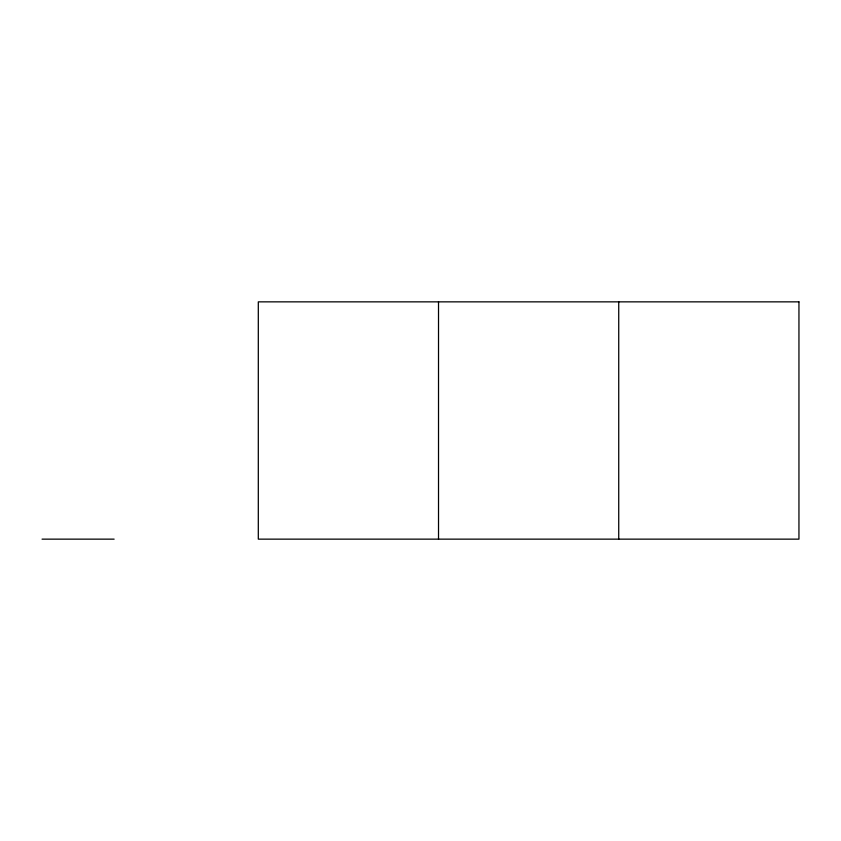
<?xml version="1.0" encoding="UTF-8"?>
<svg xmlns="http://www.w3.org/2000/svg" width="841" height="841" viewBox="0 0 841 841"><rect width="100%" height="100%" fill="white"/><g stroke="black" fill="none" stroke-linecap="round" stroke-linejoin="round"><path stroke-width="1.26" d="M42.05 539.144L114.134 539.144M618.734 301.856L618.734 539.144M438.518 301.856L438.518 539.144M798.95 301.856L258.303 301.856L258.303 539.144L798.95 539.144L798.95 301.856"/></g></svg>
